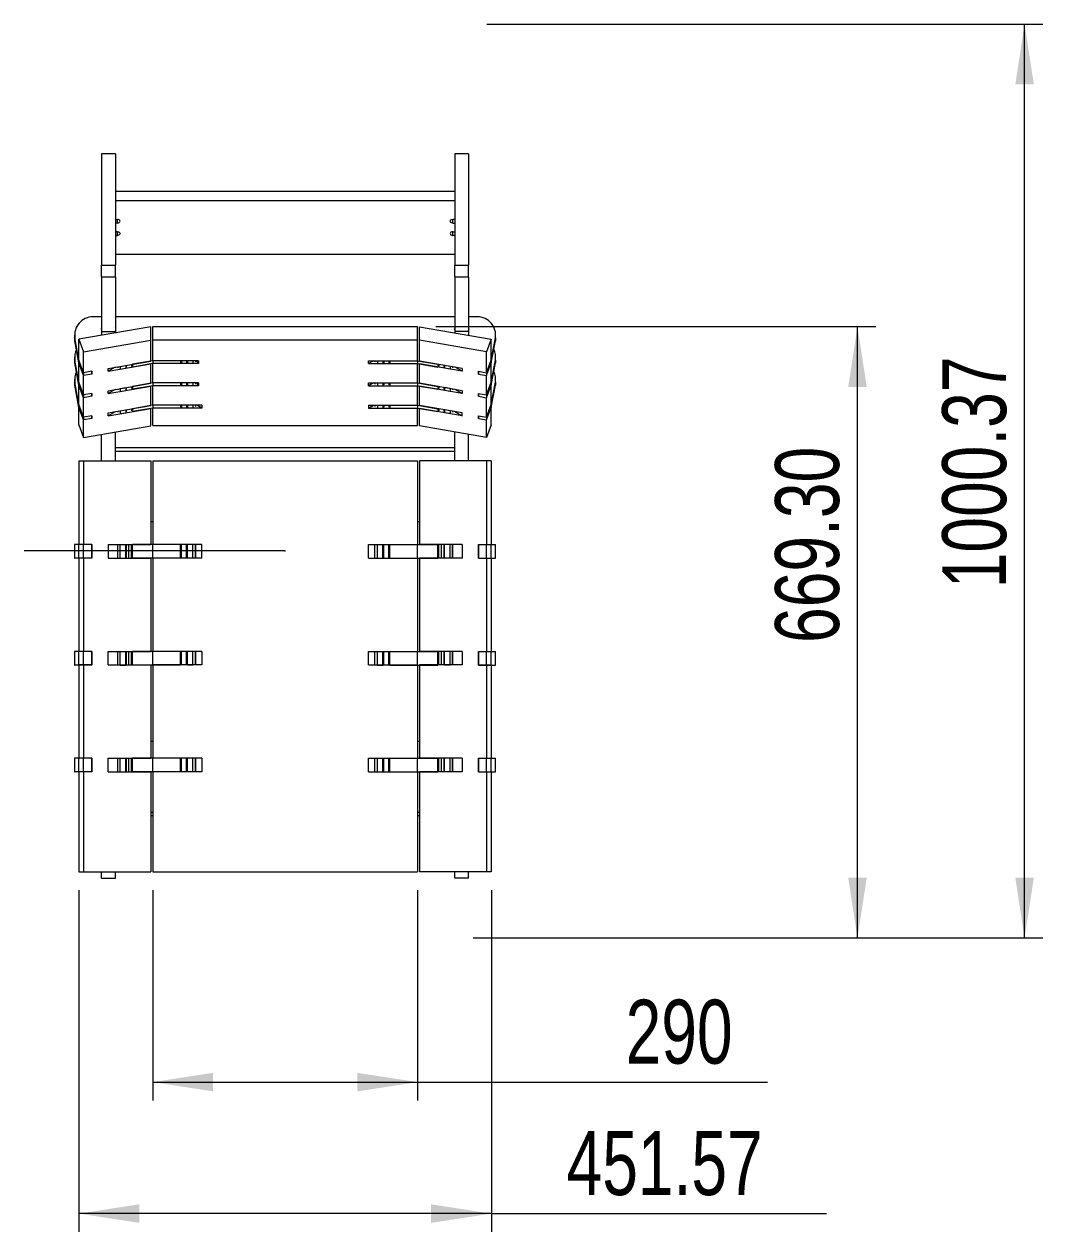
# Model space of a CAD drawing. Header units: millimetres. Extents: x 32 to 221, y 24 to 172.
# Drawn here: x 32 to 87.8, y 102.1 to 168.2 of the extents above; entities that cross this region are included whole.
import ezdxf

# ---------------------------------------------------------------- set-up
doc = ezdxf.new("R2010")
doc.units = ezdxf.units.MM
doc.linetypes.add('CENTERX2', pattern=[20.32, 12.7, -2.54, 2.54, -2.54])
doc.styles.add('SLDTEXTSTYLE0', font='TXT', dxfattribs={"width": 0.75})
doc.dimstyles.new('SLDDIMSTYLE0', dxfattribs={"dimtxt": 3.5, "dimasz": 3.302, "dimexe": 0, "dimexo": 0.0625, "dimgap": 0.875, "dimtad": 1, "dimlfac": 20, "dimrnd": 1e-09, "dimzin": 12, "dimdsep": 46, "dimtxsty": 'SLDTEXTSTYLE0', "dimsah": 1, "dimcen": 0.09, "dimadec": 0, "dimazin": 3, "dimtfac": 1, "dimtofl": 0, "dimtmove": 0, "dimatfit": 3, "dimfxl": 1, "dimfrac": 2, "dimtolj": 1, "dimtzin": 12, "dimarcsym": 0})
doc.dimstyles.new('SLDDIMSTYLE2', dxfattribs={"dimtxt": 3.5, "dimasz": 3.302, "dimexe": 0, "dimexo": 0.0625, "dimgap": 0.875, "dimtad": 1, "dimlfac": 20, "dimrnd": 1e-09, "dimzin": 4, "dimdsep": 46, "dimtxsty": 'SLDTEXTSTYLE0', "dimsah": 1, "dimcen": 0.09, "dimadec": 0, "dimazin": 1, "dimtfac": 1, "dimtofl": 0, "dimtmove": 0, "dimatfit": 3, "dimfxl": 1, "dimfrac": 2, "dimtolj": 1, "dimtzin": 12, "dimarcsym": 0})

# ---------------------------------------------------------------- blocks, each defined once
blk = doc.blocks.new('_D_6')
at = {"color": 7, "linetype": 'Continuous', "lineweight": 0, "transparency": 16777216}
for p, q in [((39.069, 120.827), (39.069, 109.322)), ((53.569, 120.827), (53.569, 109.322)), ((39.069, 110.322), (53.569, 110.322)), ((53.569, 110.322), (72.721, 110.322))]:
    blk.add_line(p, q, dxfattribs=at)
for points in [[(39.069, 110.322), (42.371, 109.814), (42.371, 110.83)], [(53.569, 110.322), (50.267, 110.83), (50.267, 109.814)]]:
    blk.add_solid(points, dxfattribs=at)
at = {"color": 7, "linetype": 'Continuous', "lineweight": 0, "transparency": 16777216, "insert": (64.962, 114.834), "char_height": 3.5, "attachment_point": 1, "style": 'SLDTEXTSTYLE0'}
blk.add_mtext('290', dxfattribs=at)
blk = doc.blocks.new('_D_7')
at = {"color": 7, "linetype": 'Continuous', "lineweight": 0, "transparency": 16777216}
for p, q in [((35.029, 120.827), (35.029, 102.126)), ((57.608, 120.827), (57.608, 102.126)), ((57.608, 103.126), (35.029, 103.126)), ((57.608, 103.126), (75.953, 103.126))]:
    blk.add_line(p, q, dxfattribs=at)
for points in [[(35.029, 103.126), (38.331, 102.618), (38.331, 103.634)], [(57.608, 103.126), (54.306, 103.634), (54.306, 102.618)]]:
    blk.add_solid(points, dxfattribs=at)
at = {"color": 7, "linetype": 'Continuous', "lineweight": 0, "transparency": 16777216, "insert": (61.73, 107.638), "char_height": 3.5, "attachment_point": 1, "style": 'SLDTEXTSTYLE0'}
blk.add_mtext('451.57', dxfattribs=at)
blk = doc.blocks.new('_D_8')
at = {"color": 7, "linetype": 'Continuous', "lineweight": 0, "transparency": 16777216}
for p, q in [((54.569, 151.681), (78.655, 151.681)), ((77.655, 118.216), (77.655, 151.681)), ((57.364, 118.216), (78.655, 118.216))]:
    blk.add_line(p, q, dxfattribs=at)
for points in [[(77.655, 151.681), (77.147, 148.379), (78.163, 148.379)], [(77.655, 118.216), (78.163, 121.518), (77.147, 121.518)]]:
    blk.add_solid(points, dxfattribs=at)
at = {"color": 7, "linetype": 'Continuous', "lineweight": 0, "transparency": 16777216, "insert": (73.143, 134.363), "char_height": 3.5, "attachment_point": 1, "rotation": 90, "style": 'SLDTEXTSTYLE0'}
blk.add_mtext('669.30', dxfattribs=at)
blk = doc.blocks.new('_D_9')
at = {"color": 7, "linetype": 'Continuous', "lineweight": 0, "transparency": 16777216}
for p, q in [((57.364, 168.235), (87.804, 168.235)), ((86.804, 118.216), (86.804, 168.235)), ((56.614, 118.216), (87.804, 118.216))]:
    blk.add_line(p, q, dxfattribs=at)
for points in [[(86.804, 168.235), (86.296, 164.933), (87.312, 164.933)], [(86.804, 118.216), (87.312, 121.518), (86.296, 121.518)]]:
    blk.add_solid(points, dxfattribs=at)
at = {"color": 7, "linetype": 'Continuous', "lineweight": 0, "transparency": 16777216, "insert": (82.293, 137.353), "char_height": 3.5, "attachment_point": 1, "rotation": 90, "style": 'SLDTEXTSTYLE0'}
blk.add_mtext('1000.37', dxfattribs=at)

msp = doc.modelspace()

# ---------------------------------------------------------------- linework, layer by layer
at = {"color": 7, "linetype": 'Continuous', "lineweight": 15}
for p, q in [((37.02295, 161.14218), (36.27295, 161.14218)), ((36.27295, 161.14218), (36.27295, 155.03376)), ((37.02295, 161.14218), (37.02295, 155.03376)), ((56.36414, 161.14218), (55.61414, 161.14218)), ((55.61414, 161.14218), (55.61414, 155.03376)), ((56.36414, 161.14218), (56.36414, 155.03376)), ((37.02295, 159.08419), (55.61414, 159.08419)), ((37.02295, 158.57341), (55.61414, 158.57341)), ((37.02295, 157.54814), (37.13816, 157.54814)), ((37.13816, 157.34689), (37.02295, 157.34689)), ((37.13816, 157.34689), (37.13816, 157.54814)), ((55.61414, 157.54814), (55.49893, 157.54814)), ((55.49893, 157.34689), (55.49893, 157.54814)), ((55.49893, 157.34689), (55.61414, 157.34689)), ((37.13816, 156.87092), (37.02295, 156.87092)), ((37.13816, 156.66967), (37.13816, 156.87092)), ((55.49893, 156.87092), (55.61414, 156.87092)), ((55.49893, 156.66967), (55.49893, 156.87092)), ((37.02295, 156.66967), (37.13816, 156.66967)), ((55.61414, 156.66967), (55.49893, 156.66967)), ((37.02295, 155.6444), (55.61414, 155.6444)), ((36.27295, 155.03376), (37.02295, 155.03376)), ((55.61414, 155.03376), (56.36414, 155.03376)), ((37.02295, 154.38792), (36.27295, 154.38792)), ((36.27295, 154.38792), (36.27295, 151.41759)), ((37.02295, 154.38792), (37.02295, 151.41759)), ((56.36414, 154.38792), (55.61414, 154.38792)), ((55.61414, 154.38792), (55.61414, 151.41759)), ((56.36414, 154.38792), (56.36414, 151.41759)), ((36.27295, 152.21205), (35.79458, 152.21205)), ((55.61414, 152.21205), (37.02295, 152.21205)), ((56.84251, 152.21205), (56.36414, 152.21205)), ((38.96854, 151.6639), (35.02931, 150.98448)), ((36.27295, 151.41759), (37.02295, 151.41759)), ((36.27295, 151.41759), (36.27295, 151.19898)), ((37.02295, 151.41759), (37.02295, 151.32833)), ((38.96854, 150.93029), (38.96854, 151.6639)), ((39.06854, 150.94754), (39.06854, 151.68115)), ((39.06854, 151.68115), (53.56854, 151.68115)), ((53.56854, 150.94754), (53.56854, 151.68115)), ((53.66854, 150.93029), (53.66854, 151.6639)), ((53.66854, 151.6639), (57.60777, 150.98448)), ((56.36414, 151.41759), (55.61414, 151.41759)), ((55.61414, 151.41759), (55.61414, 151.32833)), ((56.36414, 151.41759), (56.36414, 151.19898)), ((34.79458, 151.2339), (34.79458, 151.07796)), ((35.02931, 149.84617), (34.80977, 151.06404)), ((34.80977, 151.06404), (34.80977, 150.90811)), ((35.02931, 149.69024), (34.80977, 150.90811)), ((35.02931, 150.98448), (35.28583, 150.29512)), ((35.02931, 149.84513), (35.02931, 150.98448)), ((35.28583, 150.29512), (38.96854, 150.93029)), ((38.96854, 149.79093), (38.96854, 150.93029)), ((39.06854, 150.94754), (53.56854, 150.94754)), ((39.06854, 149.80818), (39.06854, 150.94754)), ((53.56854, 149.80818), (53.56854, 150.94754)), ((57.35126, 150.29512), (53.66854, 150.93029)), ((53.66854, 149.79093), (53.66854, 150.93029)), ((57.60777, 150.98448), (57.35126, 150.29512)), ((57.60777, 149.84617), (57.82732, 151.06404)), ((57.60777, 149.84513), (57.60777, 150.98448)), ((57.60777, 149.69024), (57.82732, 150.90811)), ((57.82732, 151.06404), (57.82732, 150.90811)), ((57.84251, 151.07796), (57.84251, 151.2339)), ((35.28583, 149.15576), (35.28583, 150.29512)), ((57.35126, 149.15576), (57.35126, 150.29512)), ((34.79458, 150.01761), (34.79458, 149.86168)), ((35.02931, 148.62988), (34.80977, 149.84776)), ((34.80977, 149.84776), (34.80977, 149.69183)), ((35.02931, 148.47395), (34.80977, 149.69183)), ((35.28583, 149.1568), (35.02931, 149.84617)), ((35.02931, 149.84617), (35.02931, 149.69024)), ((35.28583, 149.15576), (35.02931, 149.84513)), ((35.28583, 149.00191), (35.02931, 149.69127)), ((35.02931, 148.62884), (35.02931, 149.69127)), ((35.28583, 149.00087), (35.02931, 149.69024)), ((36.62173, 149.38617), (38.96854, 149.79093)), ((36.62173, 149.23231), (38.96854, 149.63708)), ((37.01395, 149.45382), (36.62173, 149.23231)), ((37.13801, 149.47521), (37.13801, 149.47118)), ((37.28492, 149.50159), (37.58938, 149.5541)), ((37.28492, 149.50159), (37.28492, 149.34566)), ((37.58938, 149.5541), (37.58938, 149.39817)), ((37.6307, 149.44737), (37.6307, 149.56019)), ((37.95225, 149.61565), (37.95225, 149.46264)), ((39.06854, 149.80922), (37.9556, 149.61727)), ((39.06854, 149.65329), (37.9556, 149.46133)), ((37.9556, 149.61727), (37.9556, 149.46133)), ((38.96854, 148.57465), (38.96854, 149.63708)), ((40.59354, 149.80922), (39.06854, 149.80922)), ((39.06854, 149.80922), (39.06854, 149.65329)), ((41.56854, 149.80818), (39.06854, 149.80818)), ((39.06854, 148.5919), (39.06854, 149.65432)), ((41.56854, 149.65432), (39.06854, 149.65432)), ((40.59354, 149.65329), (39.06854, 149.65329)), ((40.59354, 149.80922), (40.59354, 149.65329)), ((40.64354, 149.80818), (40.64354, 149.70323)), ((40.91854, 149.80818), (40.91854, 149.70323)), ((41.26854, 149.80922), (40.96854, 149.80922)), ((40.96854, 149.80922), (40.96854, 149.65329)), ((41.26854, 149.65329), (40.96854, 149.65329)), ((41.26854, 149.80922), (41.26854, 149.65329)), ((41.42567, 149.78567), (41.42567, 149.80818)), ((41.56854, 149.65432), (41.47773, 149.80818)), ((41.56854, 149.80818), (41.56854, 149.65432)), ((50.88553, 149.80818), (53.56854, 149.80818)), ((50.88553, 149.65432), (50.88553, 149.80818)), ((51.15797, 149.80818), (50.88553, 149.65432)), ((50.88553, 149.65432), (53.56854, 149.65432)), ((51.21142, 149.80818), (51.21142, 149.78567)), ((51.36854, 149.80922), (51.66854, 149.80922)), ((51.36854, 149.80922), (51.36854, 149.65329)), ((51.36854, 149.65329), (51.66854, 149.65329)), ((51.66854, 149.80922), (51.66854, 149.65329)), ((51.71854, 149.80818), (51.71854, 149.70323)), ((51.99354, 149.80818), (51.99354, 149.70323)), ((52.04354, 149.80922), (53.56854, 149.80922)), ((52.04354, 149.80922), (52.04354, 149.65329)), ((52.04354, 149.65329), (53.56854, 149.65329)), ((53.56854, 149.80922), (54.68149, 149.61727)), ((53.56854, 149.80922), (53.56854, 149.65329)), ((53.56854, 148.5919), (53.56854, 149.65432)), ((53.56854, 149.65329), (54.68149, 149.46133)), ((56.01536, 149.38617), (53.66854, 149.79093)), ((53.66854, 148.57465), (53.66854, 149.63708)), ((56.01536, 149.23231), (53.66854, 149.63708)), ((54.68149, 149.61727), (54.68149, 149.46133)), ((54.68483, 149.61565), (54.68483, 149.46264)), ((55.00639, 149.56019), (55.00639, 149.44737)), ((55.35217, 149.50159), (55.04771, 149.5541)), ((55.04771, 149.5541), (55.04771, 149.39817)), ((55.35217, 149.50159), (55.35217, 149.34566)), ((55.49908, 149.47118), (55.49908, 149.47521)), ((56.01536, 149.23231), (55.62314, 149.45382)), ((57.35126, 149.1568), (57.60777, 149.84617)), ((57.35126, 149.15576), (57.60777, 149.84513)), ((57.35126, 149.00191), (57.60777, 149.69127)), ((57.35126, 149.00087), (57.60777, 149.69024)), ((57.60777, 148.62988), (57.82732, 149.84776)), ((57.60777, 149.84617), (57.60777, 149.69024)), ((57.60777, 148.47395), (57.82732, 149.69183)), ((57.60777, 148.62884), (57.60777, 149.69127)), ((57.82732, 149.84776), (57.82732, 149.69183)), ((57.84251, 149.86168), (57.84251, 150.01761)), ((34.79458, 148.80133), (34.79458, 148.6454)), ((35.73877, 149.23492), (35.28583, 149.1568)), ((35.73877, 149.23388), (35.28583, 149.15576)), ((35.28583, 149.1568), (35.28583, 149.00087)), ((35.73877, 149.08003), (35.28583, 149.00191)), ((35.73877, 149.07899), (35.28583, 149.00087)), ((35.28583, 147.93948), (35.28583, 149.00191)), ((35.73877, 149.23492), (35.73877, 149.07899)), ((35.73877, 149.08003), (35.73877, 149.23388)), ((36.62173, 149.23231), (36.62173, 149.38617)), ((37.28492, 149.34566), (37.58938, 149.39817)), ((55.35217, 149.34566), (55.04771, 149.39817)), ((56.01536, 149.38617), (56.01536, 149.23231)), ((56.89832, 149.23492), (57.35126, 149.1568)), ((56.89832, 149.23492), (56.89832, 149.07899)), ((56.89832, 149.23388), (57.35126, 149.15576)), ((56.89832, 149.08003), (56.89832, 149.23388)), ((56.89832, 149.08003), (57.35126, 149.00191)), ((56.89832, 149.07899), (57.35126, 149.00087)), ((57.35126, 149.1568), (57.35126, 149.00087)), ((57.35126, 147.93948), (57.35126, 149.00191)), ((57.84251, 148.6454), (57.84251, 148.80133)), ((35.02931, 147.4136), (34.80977, 148.63148)), ((34.80977, 148.63148), (34.80977, 148.47554)), ((35.02931, 147.25767), (34.80977, 148.47554)), ((35.28583, 147.94052), (35.02931, 148.62988)), ((35.02931, 148.62988), (35.02931, 148.47395)), ((35.28583, 147.93948), (35.02931, 148.62884)), ((35.28583, 147.78562), (35.02931, 148.47499)), ((35.02931, 147.41256), (35.02931, 148.47499)), ((35.28583, 147.78458), (35.02931, 148.47395)), ((36.62173, 148.16988), (38.96854, 148.57465)), ((36.62173, 148.01603), (38.96854, 148.42079)), ((37.01395, 148.23753), (36.62173, 148.01603)), ((36.62173, 148.01603), (36.62173, 148.16988)), ((37.13801, 148.25893), (37.13801, 148.2549)), ((37.28492, 148.28531), (37.58938, 148.33782)), ((37.28492, 148.28531), (37.28492, 148.12937)), ((37.28492, 148.12937), (37.58938, 148.18189)), ((37.58938, 148.33782), (37.58938, 148.18189)), ((37.6307, 148.23109), (37.6307, 148.34391)), ((37.95225, 148.39937), (37.95225, 148.24635)), ((39.06854, 148.59294), (37.9556, 148.40098)), ((39.06854, 148.437), (37.9556, 148.24505)), ((37.9556, 148.40098), (37.9556, 148.24505)), ((38.96854, 147.35837), (38.96854, 148.42079)), ((40.59354, 148.59294), (39.06854, 148.59294)), ((39.06854, 148.59294), (39.06854, 148.437)), ((41.56854, 148.5919), (39.06854, 148.5919)), ((39.06854, 147.37561), (39.06854, 148.43804)), ((41.56854, 148.43804), (39.06854, 148.43804)), ((40.59354, 148.437), (39.06854, 148.437)), ((40.59354, 148.59294), (40.59354, 148.437)), ((40.64354, 148.5919), (40.64354, 148.48695)), ((40.91854, 148.5919), (40.91854, 148.48695)), ((41.26854, 148.59294), (40.96854, 148.59294)), ((40.96854, 148.59294), (40.96854, 148.437)), ((41.26854, 148.437), (40.96854, 148.437)), ((41.26854, 148.59294), (41.26854, 148.437)), ((41.42567, 148.56939), (41.42567, 148.5919)), ((41.56854, 148.43804), (41.47773, 148.5919)), ((41.56854, 148.5919), (41.56854, 148.43804)), ((50.88553, 148.5919), (53.56854, 148.5919)), ((50.88553, 148.43804), (50.88553, 148.5919)), ((51.15797, 148.5919), (50.88553, 148.43804)), ((50.88553, 148.43804), (53.56854, 148.43804)), ((51.21142, 148.5919), (51.21142, 148.56939)), ((51.36854, 148.59294), (51.66854, 148.59294)), ((51.36854, 148.59294), (51.36854, 148.437)), ((51.36854, 148.437), (51.66854, 148.437)), ((51.66854, 148.59294), (51.66854, 148.437)), ((51.71854, 148.5919), (51.71854, 148.48695)), ((51.99354, 148.5919), (51.99354, 148.48695)), ((52.04354, 148.59294), (53.56854, 148.59294)), ((52.04354, 148.59294), (52.04354, 148.437)), ((52.04354, 148.437), (53.56854, 148.437)), ((53.56854, 148.59294), (54.68149, 148.40098)), ((53.56854, 148.59294), (53.56854, 148.437)), ((53.56854, 147.37561), (53.56854, 148.43804)), ((53.56854, 148.437), (54.68149, 148.24505)), ((56.01536, 148.16988), (53.66854, 148.57465)), ((53.66854, 147.35837), (53.66854, 148.42079)), ((56.01536, 148.01603), (53.66854, 148.42079)), ((54.68149, 148.40098), (54.68149, 148.24505)), ((54.68483, 148.39937), (54.68483, 148.24635)), ((55.00639, 148.34391), (55.00639, 148.23109)), ((55.35217, 148.28531), (55.04771, 148.33782)), ((55.04771, 148.33782), (55.04771, 148.18189)), ((55.35217, 148.12937), (55.04771, 148.18189)), ((55.35217, 148.28531), (55.35217, 148.12937)), ((55.49908, 148.2549), (55.49908, 148.25893)), ((56.01536, 148.01603), (55.62314, 148.23753)), ((56.01536, 148.16988), (56.01536, 148.01603)), ((57.35126, 147.94052), (57.60777, 148.62988)), ((57.35126, 147.93948), (57.60777, 148.62884)), ((57.35126, 147.78562), (57.60777, 148.47499)), ((57.35126, 147.78458), (57.60777, 148.47395)), ((57.60777, 147.4136), (57.82732, 148.63148)), ((57.60777, 148.62988), (57.60777, 148.47395)), ((57.60777, 147.25767), (57.82732, 148.47554)), ((57.60777, 147.41256), (57.60777, 148.47499)), ((57.82732, 148.63148), (57.82732, 148.47554)), ((35.73877, 148.01864), (35.28583, 147.94052)), ((35.73877, 148.0176), (35.28583, 147.93948)), ((35.28583, 147.94052), (35.28583, 147.78458)), ((35.73877, 147.86374), (35.28583, 147.78562)), ((35.73877, 147.8627), (35.28583, 147.78458)), ((35.28583, 146.72319), (35.28583, 147.78562)), ((35.73877, 148.01864), (35.73877, 147.8627)), ((35.73877, 147.86374), (35.73877, 148.0176)), ((56.89832, 148.01864), (57.35126, 147.94052)), ((56.89832, 148.01864), (56.89832, 147.8627)), ((56.89832, 148.0176), (57.35126, 147.93948)), ((56.89832, 147.86374), (56.89832, 148.0176)), ((56.89832, 147.86374), (57.35126, 147.78562)), ((56.89832, 147.8627), (57.35126, 147.78458)), ((57.35126, 147.94052), (57.35126, 147.78458)), ((57.35126, 146.72319), (57.35126, 147.78562)), ((35.28583, 146.72423), (35.02931, 147.4136)), ((35.02931, 147.4136), (35.02931, 147.25767)), ((35.28583, 146.72319), (35.02931, 147.41256)), ((35.28583, 146.56934), (35.02931, 147.25871)), ((35.02931, 146.30647), (35.02931, 147.25871)), ((35.28583, 146.5683), (35.02931, 147.25767)), ((35.73877, 146.80235), (35.28583, 146.72423)), ((35.73877, 146.80131), (35.28583, 146.72319)), ((35.73877, 146.80235), (35.73877, 146.64642)), ((35.73877, 146.64746), (35.73877, 146.80131)), ((36.62173, 146.9536), (38.96854, 147.35837)), ((36.62173, 146.79975), (38.96854, 147.20451)), ((37.01395, 147.02125), (36.62173, 146.79975)), ((36.62173, 146.79975), (36.62173, 146.9536)), ((37.13801, 147.04265), (37.13801, 147.03862)), ((37.28492, 147.06902), (37.58938, 147.12154)), ((37.28492, 147.06902), (37.28492, 146.91309)), ((37.28492, 146.91309), (37.58938, 146.9656)), ((37.58938, 147.12154), (37.58938, 146.9656)), ((37.6307, 147.01481), (37.6307, 147.12762)), ((37.95225, 147.18308), (37.95225, 147.03007)), ((39.06854, 147.37665), (37.9556, 147.1847)), ((39.06854, 147.22072), (37.9556, 147.02877)), ((37.9556, 147.1847), (37.9556, 147.02877)), ((38.96854, 146.25227), (38.96854, 147.20451)), ((40.59354, 147.37665), (39.06854, 147.37665)), ((39.06854, 147.37665), (39.06854, 147.22072)), ((41.75156, 147.37561), (39.06854, 147.37561)), ((39.06854, 146.26952), (39.06854, 147.22176)), ((41.75156, 147.22176), (39.06854, 147.22176)), ((40.59354, 147.22072), (39.06854, 147.22072)), ((40.59354, 147.37665), (40.59354, 147.22072)), ((40.64354, 147.37561), (40.64354, 147.27067)), ((40.91854, 147.37561), (40.91854, 147.27067)), ((41.26854, 147.37665), (40.96854, 147.37665)), ((40.96854, 147.37665), (40.96854, 147.22072)), ((41.26854, 147.22072), (40.96854, 147.22072)), ((41.26854, 147.37665), (41.26854, 147.22072)), ((41.42567, 147.35311), (41.42567, 147.37561)), ((41.75156, 147.22176), (41.47912, 147.37561)), ((41.75156, 147.37561), (41.75156, 147.22176)), ((50.88553, 147.37561), (53.56854, 147.37561)), ((50.88553, 147.37561), (50.88553, 147.22176)), ((50.88553, 147.22176), (51.15797, 147.37561)), ((50.88553, 147.22176), (53.56854, 147.22176)), ((51.21142, 147.37561), (51.21142, 147.35311)), ((51.36854, 147.37665), (51.66854, 147.37665)), ((51.36854, 147.37665), (51.36854, 147.22072)), ((51.36854, 147.22072), (51.66854, 147.22072)), ((51.66854, 147.37665), (51.66854, 147.22072)), ((51.71854, 147.37561), (51.71854, 147.27067)), ((51.99354, 147.37561), (51.99354, 147.27067)), ((52.04354, 147.37665), (53.56854, 147.37665)), ((52.04354, 147.37665), (52.04354, 147.22072)), ((52.04354, 147.22072), (53.56854, 147.22072)), ((53.56854, 147.37665), (54.68149, 147.1847)), ((53.56854, 147.37665), (53.56854, 147.22072)), ((53.56854, 146.26952), (53.56854, 147.22176)), ((53.56854, 147.22072), (54.68149, 147.02877)), ((56.01536, 146.9536), (53.66854, 147.35837)), ((53.66854, 146.25227), (53.66854, 147.20451)), ((56.01536, 146.79975), (53.66854, 147.20451)), ((54.68149, 147.1847), (54.68149, 147.02877)), ((54.68483, 147.18308), (54.68483, 147.03007)), ((55.00639, 147.12762), (55.00639, 147.01481)), ((55.35217, 147.06902), (55.04771, 147.12154)), ((55.04771, 147.12154), (55.04771, 146.9656)), ((55.35217, 146.91309), (55.04771, 146.9656)), ((55.35217, 147.06902), (55.35217, 146.91309)), ((55.49908, 147.03862), (55.49908, 147.04265)), ((55.62314, 147.02125), (56.01536, 146.79975)), ((56.01536, 146.79975), (56.01536, 146.9536)), ((56.89832, 146.80235), (57.35126, 146.72423)), ((56.89832, 146.80235), (56.89832, 146.64642)), ((56.89832, 146.80131), (57.35126, 146.72319)), ((56.89832, 146.64746), (56.89832, 146.80131)), ((57.35126, 146.72423), (57.60777, 147.4136)), ((57.35126, 146.72319), (57.60777, 147.41256)), ((57.35126, 146.56934), (57.60777, 147.25871)), ((57.35126, 146.5683), (57.60777, 147.25767)), ((57.60777, 147.4136), (57.60777, 147.25767)), ((57.60777, 146.30647), (57.60777, 147.25871)), ((35.02931, 146.30647), (35.28583, 145.6171)), ((35.28583, 146.72423), (35.28583, 146.5683)), ((35.73877, 146.64746), (35.28583, 146.56934)), ((35.73877, 146.64642), (35.28583, 146.5683)), ((35.28583, 145.6171), (35.28583, 146.56934)), ((35.28583, 145.6171), (38.96854, 146.25227)), ((39.06854, 146.26952), (53.56854, 146.26952)), ((57.35126, 145.6171), (53.66854, 146.25227)), ((56.89832, 146.64746), (57.35126, 146.56934)), ((56.89832, 146.64642), (57.35126, 146.5683)), ((57.35126, 146.72423), (57.35126, 146.5683)), ((57.35126, 145.6171), (57.35126, 146.56934)), ((57.60777, 146.30647), (57.35126, 145.6171)), ((36.27295, 144.32666), (36.27295, 145.78736)), ((37.02295, 144.32666), (37.02295, 145.91671)), ((55.61414, 144.32666), (55.61414, 145.91671)), ((56.36414, 144.32666), (56.36414, 145.78736)), ((37.02295, 145.06208), (55.61414, 145.06208)), ((37.02295, 144.86892), (55.61414, 144.86892)), ((35.02931, 144.32666), (35.02931, 139.74666)), ((35.02931, 144.32666), (35.28583, 144.32666)), ((35.28583, 144.32666), (35.28583, 139.74666)), ((35.28583, 144.32666), (38.96854, 144.32666)), ((38.96854, 144.32666), (38.96854, 139.74666)), ((39.06854, 144.32666), (39.06854, 139.74666)), ((39.06854, 144.32666), (53.56854, 144.32666)), ((53.56854, 144.32666), (53.56854, 139.74666)), ((53.66854, 144.32666), (53.66854, 139.74666)), ((57.35126, 144.32666), (53.66854, 144.32666)), ((57.35126, 144.32666), (57.35126, 139.74666)), ((57.60777, 144.32666), (57.35126, 144.32666)), ((57.60777, 144.32666), (57.60777, 139.74666)), ((38.96854, 141.00386), (39.06854, 141.00386)), ((53.56854, 141.00386), (53.66854, 141.00386)), ((34.79458, 139.75166), (34.79458, 139.00166)), ((34.80977, 139.75166), (34.79458, 139.75166)), ((34.80977, 139.00166), (34.80977, 139.75166)), ((35.02931, 139.75166), (34.80977, 139.75166)), ((35.28583, 139.75166), (35.02931, 139.75166)), ((35.02931, 139.00166), (35.02931, 139.75166)), ((35.28583, 139.74666), (35.02931, 139.74666)), ((35.28583, 139.00166), (35.28583, 139.75166)), ((35.73877, 139.75166), (35.28583, 139.75166)), ((35.73877, 139.74666), (35.28583, 139.74666)), ((35.73877, 139.00166), (35.73877, 139.75166)), ((35.73877, 139.74666), (35.73877, 139.00666)), ((36.62173, 139.74666), (38.96854, 139.74666)), ((36.62173, 139.74666), (36.62173, 139.00666)), ((37.13801, 139.74666), (37.13801, 139.00666)), ((37.28492, 139.00166), (37.28492, 139.75166)), ((37.28492, 139.75166), (37.58938, 139.75166)), ((37.58938, 139.00166), (37.58938, 139.75166)), ((37.6307, 139.00666), (37.6307, 139.74666)), ((37.95225, 139.00666), (37.95225, 139.74666)), ((37.9556, 139.00166), (37.9556, 139.75166)), ((39.06854, 139.75166), (37.9556, 139.75166)), ((39.06854, 139.00166), (39.06854, 139.75166)), ((40.59354, 139.75166), (39.06854, 139.75166)), ((41.75156, 139.74666), (39.06854, 139.74666)), ((40.59354, 139.00166), (40.59354, 139.75166)), ((40.64354, 139.00666), (40.64354, 139.74666)), ((40.91854, 139.00666), (40.91854, 139.74666)), ((40.96854, 139.00166), (40.96854, 139.75166)), ((41.26854, 139.75166), (40.96854, 139.75166)), ((41.26854, 139.00166), (41.26854, 139.75166)), ((41.42567, 139.00666), (41.42567, 139.74666)), ((41.75156, 139.00666), (41.75156, 139.74666)), ((50.88553, 139.74666), (53.56854, 139.74666)), ((50.88553, 139.00666), (50.88553, 139.74666)), ((51.21142, 139.74666), (51.21142, 139.00666)), ((51.36854, 139.00166), (51.36854, 139.75166)), ((51.36854, 139.75166), (51.66854, 139.75166)), ((51.66854, 139.00166), (51.66854, 139.75166)), ((51.71854, 139.00666), (51.71854, 139.74666)), ((51.99354, 139.00666), (51.99354, 139.74666)), ((52.04354, 139.00166), (52.04354, 139.75166)), ((52.04354, 139.75166), (53.56854, 139.75166)), ((53.56854, 139.00166), (53.56854, 139.75166)), ((53.56854, 139.75166), (54.68149, 139.75166)), ((56.01536, 139.74666), (53.66854, 139.74666)), ((54.68149, 139.00166), (54.68149, 139.75166)), ((54.68483, 139.00666), (54.68483, 139.74666)), ((55.00639, 139.74666), (55.00639, 139.00666)), ((55.04771, 139.00166), (55.04771, 139.75166)), ((55.35217, 139.75166), (55.04771, 139.75166)), ((55.35217, 139.00166), (55.35217, 139.75166)), ((55.49908, 139.00666), (55.49908, 139.74666)), ((56.01536, 139.74666), (56.01536, 139.00666)), ((56.89832, 139.00166), (56.89832, 139.75166)), ((56.89832, 139.75166), (57.35126, 139.75166)), ((56.89832, 139.74666), (57.35126, 139.74666)), ((56.89832, 139.74666), (56.89832, 139.00666)), ((57.35126, 139.00166), (57.35126, 139.75166)), ((57.35126, 139.75166), (57.60777, 139.75166)), ((57.35126, 139.74666), (57.60777, 139.74666)), ((57.60777, 139.00166), (57.60777, 139.75166)), ((57.60777, 139.75166), (57.82732, 139.75166)), ((57.82732, 139.00166), (57.82732, 139.75166)), ((57.82732, 139.75166), (57.84251, 139.75166)), ((57.84251, 139.00166), (57.84251, 139.75166)), ((34.79458, 139.00166), (34.80977, 139.00166)), ((35.02931, 139.00166), (34.80977, 139.00166)), ((35.02931, 139.00666), (35.02931, 133.89666)), ((35.28583, 139.00666), (35.02931, 139.00666)), ((35.28583, 139.00166), (35.02931, 139.00166)), ((35.28583, 139.00666), (35.28583, 133.89666)), ((35.73877, 139.00666), (35.28583, 139.00666)), ((35.73877, 139.00166), (35.28583, 139.00166)), ((36.62173, 139.00666), (38.96854, 139.00666)), ((37.28492, 139.00166), (37.58938, 139.00166)), ((39.06854, 139.00166), (37.9556, 139.00166)), ((38.96854, 139.00666), (38.96854, 133.89666)), ((39.06854, 139.00666), (39.06854, 133.89666)), ((41.75156, 139.00666), (39.06854, 139.00666)), ((40.59354, 139.00166), (39.06854, 139.00166)), ((41.26854, 139.00166), (40.96854, 139.00166)), ((50.88553, 139.00666), (53.56854, 139.00666)), ((51.36854, 139.00166), (51.66854, 139.00166)), ((52.04354, 139.00166), (53.56854, 139.00166)), ((53.56854, 139.00666), (53.56854, 133.89666)), ((53.56854, 139.00166), (54.68149, 139.00166)), ((53.66854, 139.00666), (53.66854, 133.89666)), ((56.01536, 139.00666), (53.66854, 139.00666)), ((55.35217, 139.00166), (55.04771, 139.00166)), ((56.89832, 139.00666), (57.35126, 139.00666)), ((56.89832, 139.00166), (57.35126, 139.00166)), ((57.35126, 139.00666), (57.35126, 133.89666)), ((57.35126, 139.00666), (57.60777, 139.00666)), ((57.35126, 139.00166), (57.60777, 139.00166)), ((57.60777, 139.00666), (57.60777, 133.89666)), ((57.60777, 139.00166), (57.82732, 139.00166)), ((57.84251, 139.00166), (57.82732, 139.00166)), ((34.79458, 133.90166), (34.79458, 133.15166)), ((34.80977, 133.90166), (34.79458, 133.90166)), ((34.80977, 133.15166), (34.80977, 133.90166)), ((35.02931, 133.90166), (34.80977, 133.90166)), ((35.02931, 133.15166), (35.02931, 133.90166)), ((35.28583, 133.90166), (35.02931, 133.90166)), ((35.28583, 133.89666), (35.02931, 133.89666)), ((35.73877, 133.90166), (35.28583, 133.90166)), ((35.28583, 133.15166), (35.28583, 133.90166)), ((35.73877, 133.89666), (35.28583, 133.89666)), ((35.73877, 133.15166), (35.73877, 133.90166)), ((35.73877, 133.89666), (35.73877, 133.15666)), ((36.62173, 133.89666), (38.96854, 133.89666)), ((36.62173, 133.15666), (36.62173, 133.89666)), ((37.13801, 133.89666), (37.13801, 133.15666)), ((37.28492, 133.15166), (37.28492, 133.90166)), ((37.28492, 133.90166), (37.58938, 133.90166)), ((37.58938, 133.15166), (37.58938, 133.90166)), ((37.6307, 133.15666), (37.6307, 133.89666)), ((37.95225, 133.15666), (37.95225, 133.89666)), ((37.9556, 133.15166), (37.9556, 133.90166)), ((39.06854, 133.90166), (37.9556, 133.90166)), ((39.06854, 133.15166), (39.06854, 133.90166)), ((40.59354, 133.90166), (39.06854, 133.90166)), ((41.75156, 133.89666), (39.06854, 133.89666)), ((40.59354, 133.15166), (40.59354, 133.90166)), ((40.64354, 133.15666), (40.64354, 133.89666)), ((40.91854, 133.15666), (40.91854, 133.89666)), ((40.96854, 133.15166), (40.96854, 133.90166)), ((41.26854, 133.90166), (40.96854, 133.90166)), ((41.26854, 133.15166), (41.26854, 133.90166)), ((41.42567, 133.15666), (41.42567, 133.89666)), ((41.75156, 133.89666), (41.75156, 133.15666)), ((50.88553, 133.89666), (53.56854, 133.89666)), ((50.88553, 133.15666), (50.88553, 133.89666)), ((51.21142, 133.89666), (51.21142, 133.15666)), ((51.36854, 133.15166), (51.36854, 133.90166)), ((51.36854, 133.90166), (51.66854, 133.90166)), ((51.66854, 133.15166), (51.66854, 133.90166)), ((51.71854, 133.15666), (51.71854, 133.89666)), ((51.99354, 133.15666), (51.99354, 133.89666)), ((52.04354, 133.15166), (52.04354, 133.90166)), ((52.04354, 133.90166), (53.56854, 133.90166)), ((53.56854, 133.15166), (53.56854, 133.90166)), ((53.56854, 133.90166), (54.68149, 133.90166)), ((56.01536, 133.89666), (53.66854, 133.89666)), ((54.68149, 133.15166), (54.68149, 133.90166)), ((54.68483, 133.15666), (54.68483, 133.89666)), ((55.00639, 133.89666), (55.00639, 133.15666)), ((55.04771, 133.15166), (55.04771, 133.90166)), ((55.35217, 133.90166), (55.04771, 133.90166)), ((55.35217, 133.15166), (55.35217, 133.90166)), ((55.49908, 133.15666), (55.49908, 133.89666)), ((56.01536, 133.89666), (56.01536, 133.15666)), ((56.89832, 133.15166), (56.89832, 133.90166)), ((56.89832, 133.90166), (57.35126, 133.90166)), ((56.89832, 133.89666), (57.35126, 133.89666)), ((56.89832, 133.89666), (56.89832, 133.15666)), ((57.35126, 133.15166), (57.35126, 133.90166)), ((57.35126, 133.90166), (57.60777, 133.90166)), ((57.35126, 133.89666), (57.60777, 133.89666)), ((57.60777, 133.15166), (57.60777, 133.90166)), ((57.60777, 133.90166), (57.82732, 133.90166)), ((57.82732, 133.15166), (57.82732, 133.90166)), ((57.82732, 133.90166), (57.84251, 133.90166)), ((57.84251, 133.15166), (57.84251, 133.90166)), ((34.79458, 133.15166), (34.80977, 133.15166)), ((35.02931, 133.15166), (34.80977, 133.15166)), ((35.02931, 133.15666), (35.02931, 128.04666)), ((35.28583, 133.15666), (35.02931, 133.15666)), ((35.28583, 133.15166), (35.02931, 133.15166)), ((35.28583, 133.15666), (35.28583, 128.04666)), ((35.73877, 133.15666), (35.28583, 133.15666)), ((35.73877, 133.15166), (35.28583, 133.15166)), ((36.62173, 133.15666), (38.96854, 133.15666)), ((37.28492, 133.15166), (37.58938, 133.15166)), ((39.06854, 133.15166), (37.9556, 133.15166)), ((38.96854, 133.15666), (38.96854, 128.04666)), ((39.06854, 133.15666), (39.06854, 128.04666)), ((41.75156, 133.15666), (39.06854, 133.15666)), ((40.59354, 133.15166), (39.06854, 133.15166)), ((41.26854, 133.15166), (40.96854, 133.15166)), ((50.88553, 133.15666), (53.56854, 133.15666)), ((51.36854, 133.15166), (51.66854, 133.15166)), ((52.04354, 133.15166), (53.56854, 133.15166)), ((53.56854, 133.15666), (53.56854, 128.04666)), ((53.56854, 133.15166), (54.68149, 133.15166)), ((53.66854, 133.15666), (53.66854, 128.04666)), ((56.01536, 133.15666), (53.66854, 133.15666)), ((55.35217, 133.15166), (55.04771, 133.15166)), ((56.89832, 133.15666), (57.35126, 133.15666)), ((56.89832, 133.15166), (57.35126, 133.15166)), ((57.35126, 133.15666), (57.35126, 128.04666)), ((57.35126, 133.15666), (57.60777, 133.15666)), ((57.35126, 133.15166), (57.60777, 133.15166)), ((57.60777, 133.15666), (57.60777, 128.04666)), ((57.60777, 133.15166), (57.82732, 133.15166)), ((57.84251, 133.15166), (57.82732, 133.15166)), ((38.96854, 128.98907), (39.06854, 128.98907)), ((53.56854, 128.98907), (53.66854, 128.98907)), ((34.79458, 128.05166), (34.79458, 127.30166)), ((34.80977, 128.05166), (34.79458, 128.05166)), ((34.80977, 127.30166), (34.80977, 128.05166)), ((35.02931, 128.05166), (34.80977, 128.05166)), ((35.28583, 128.05166), (35.02931, 128.05166)), ((35.02931, 127.30166), (35.02931, 128.05166)), ((35.28583, 128.04666), (35.02931, 128.04666)), ((35.28583, 127.30166), (35.28583, 128.05166)), ((35.73877, 128.05166), (35.28583, 128.05166)), ((35.73877, 128.04666), (35.28583, 128.04666)), ((35.73877, 127.30166), (35.73877, 128.05166)), ((35.73877, 128.04666), (35.73877, 127.30666)), ((36.62173, 128.04666), (38.96854, 128.04666)), ((36.62173, 127.30666), (36.62173, 128.04666)), ((37.13801, 128.04666), (37.13801, 127.30666)), ((37.28492, 127.30166), (37.28492, 128.05166)), ((37.28492, 128.05166), (37.58938, 128.05166)), ((37.58938, 127.30166), (37.58938, 128.05166)), ((37.6307, 127.30666), (37.6307, 128.04666)), ((37.95225, 127.30666), (37.95225, 128.04666)), ((37.9556, 127.30166), (37.9556, 128.05166)), ((39.06854, 128.05166), (37.9556, 128.05166)), ((39.06854, 127.30166), (39.06854, 128.05166)), ((40.59354, 128.05166), (39.06854, 128.05166)), ((41.75156, 128.04666), (39.06854, 128.04666)), ((40.59354, 127.30166), (40.59354, 128.05166)), ((40.64354, 127.30666), (40.64354, 128.04666)), ((40.91854, 127.30666), (40.91854, 128.04666)), ((40.96854, 127.30166), (40.96854, 128.05166)), ((41.26854, 128.05166), (40.96854, 128.05166)), ((41.26854, 127.30166), (41.26854, 128.05166)), ((41.42567, 127.30666), (41.42567, 128.04666)), ((41.75156, 128.04666), (41.75156, 127.30666)), ((50.88553, 128.04666), (53.56854, 128.04666)), ((50.88553, 127.30666), (50.88553, 128.04666)), ((51.21142, 128.04666), (51.21142, 127.30666)), ((51.36854, 127.30166), (51.36854, 128.05166)), ((51.36854, 128.05166), (51.66854, 128.05166)), ((51.66854, 127.30166), (51.66854, 128.05166)), ((51.71854, 127.30666), (51.71854, 128.04666)), ((51.99354, 127.30666), (51.99354, 128.04666)), ((52.04354, 127.30166), (52.04354, 128.05166)), ((52.04354, 128.05166), (53.56854, 128.05166)), ((53.56854, 127.30166), (53.56854, 128.05166)), ((53.56854, 128.05166), (54.68149, 128.05166)), ((56.01536, 128.04666), (53.66854, 128.04666)), ((54.68149, 127.30166), (54.68149, 128.05166)), ((54.68483, 127.30666), (54.68483, 128.04666)), ((55.00639, 128.04666), (55.00639, 127.30666)), ((55.04771, 127.30166), (55.04771, 128.05166)), ((55.35217, 128.05166), (55.04771, 128.05166)), ((55.35217, 127.30166), (55.35217, 128.05166)), ((55.49908, 127.30666), (55.49908, 128.04666)), ((56.01536, 128.04666), (56.01536, 127.30666)), ((56.89832, 127.30166), (56.89832, 128.05166)), ((56.89832, 128.05166), (57.35126, 128.05166)), ((56.89832, 128.04666), (57.35126, 128.04666)), ((56.89832, 128.04666), (56.89832, 127.30666)), ((57.35126, 127.30166), (57.35126, 128.05166)), ((57.35126, 128.05166), (57.60777, 128.05166)), ((57.35126, 128.04666), (57.60777, 128.04666)), ((57.60777, 127.30166), (57.60777, 128.05166)), ((57.60777, 128.05166), (57.82732, 128.05166)), ((57.82732, 127.30166), (57.82732, 128.05166)), ((57.82732, 128.05166), (57.84251, 128.05166)), ((57.84251, 127.30166), (57.84251, 128.05166)), ((34.79458, 127.30166), (34.80977, 127.30166)), ((35.02931, 127.30166), (34.80977, 127.30166)), ((35.02931, 127.30666), (35.02931, 121.82666)), ((35.28583, 127.30666), (35.02931, 127.30666)), ((35.28583, 127.30166), (35.02931, 127.30166)), ((35.28583, 127.30666), (35.28583, 121.82666)), ((35.73877, 127.30666), (35.28583, 127.30666)), ((35.73877, 127.30166), (35.28583, 127.30166)), ((36.62173, 127.30666), (38.96854, 127.30666)), ((37.28492, 127.30166), (37.58938, 127.30166)), ((39.06854, 127.30166), (37.9556, 127.30166)), ((38.96854, 127.30666), (38.96854, 121.82666)), ((39.06854, 127.30666), (39.06854, 121.82666)), ((41.75156, 127.30666), (39.06854, 127.30666)), ((40.59354, 127.30166), (39.06854, 127.30166)), ((41.26854, 127.30166), (40.96854, 127.30166)), ((50.88553, 127.30666), (53.56854, 127.30666)), ((51.36854, 127.30166), (51.66854, 127.30166)), ((52.04354, 127.30166), (53.56854, 127.30166)), ((53.56854, 127.30666), (53.56854, 121.82666)), ((53.56854, 127.30166), (54.68149, 127.30166)), ((53.66854, 127.30666), (53.66854, 121.82666)), ((56.01536, 127.30666), (53.66854, 127.30666)), ((55.35217, 127.30166), (55.04771, 127.30166)), ((56.89832, 127.30666), (57.35126, 127.30666)), ((56.89832, 127.30166), (57.35126, 127.30166)), ((57.35126, 127.30666), (57.35126, 121.82666)), ((57.35126, 127.30666), (57.60777, 127.30666)), ((57.35126, 127.30166), (57.60777, 127.30166)), ((57.60777, 127.30666), (57.60777, 121.82666)), ((57.60777, 127.30166), (57.82732, 127.30166)), ((57.84251, 127.30166), (57.82732, 127.30166)), ((38.96854, 125.09278), (39.06854, 125.09278)), ((53.56854, 125.09278), (53.66854, 125.09278)), ((38.96854, 124.92311), (39.06854, 124.92311)), ((53.56854, 124.92311), (53.66854, 124.92311)), ((35.02931, 121.82666), (35.28583, 121.82666)), ((35.28583, 121.82666), (38.96854, 121.82666)), ((36.27295, 121.48602), (36.27295, 121.82666)), ((37.02295, 121.48602), (37.02295, 121.82666)), ((39.06854, 121.82666), (53.56854, 121.82666)), ((57.35126, 121.82666), (53.66854, 121.82666)), ((55.61414, 121.48602), (55.61414, 121.82666)), ((56.36414, 121.48602), (56.36414, 121.82666)), ((57.60777, 121.82666), (57.35126, 121.82666)), ((36.27295, 121.48602), (37.02295, 121.48602)), ((56.36414, 121.48602), (55.61414, 121.48602))]:
    msp.add_line(p, q, dxfattribs=at)
at = {"color": 8, "linetype": 'Continuous', "lineweight": 15}
for p, q in [((37.15969, 149.47895), (37.15969, 149.43088)), ((37.90068, 149.60675), (37.90068, 149.503)), ((41.40399, 149.80818), (41.40399, 149.74537)), ((51.2331, 149.80818), (51.2331, 149.74537)), ((54.7364, 149.60675), (54.7364, 149.503)), ((55.4774, 149.47895), (55.4774, 149.43088)), ((37.15969, 148.26267), (37.15969, 148.21459)), ((37.90068, 148.39047), (37.90068, 148.28672)), ((41.40399, 148.5919), (41.40399, 148.52908)), ((51.2331, 148.5919), (51.2331, 148.52908)), ((54.7364, 148.39047), (54.7364, 148.28672)), ((55.4774, 148.26267), (55.4774, 148.21459)), ((37.15969, 147.04638), (37.15969, 146.99831)), ((37.90068, 147.17419), (37.90068, 147.07043)), ((41.40399, 147.37561), (41.40399, 147.3128)), ((51.2331, 147.37561), (51.2331, 147.3128)), ((54.7364, 147.17419), (54.7364, 147.07043)), ((55.4774, 147.04638), (55.4774, 146.99831)), ((37.15969, 139.00666), (37.15969, 139.74666)), ((37.75912, 139.00666), (37.75912, 139.74666)), ((37.90068, 139.00666), (37.90068, 139.74666)), ((41.40399, 139.00666), (41.40399, 139.74666)), ((51.2331, 139.00666), (51.2331, 139.74666)), ((54.7364, 139.00666), (54.7364, 139.74666)), ((54.87796, 139.00666), (54.87796, 139.74666)), ((55.4774, 139.00666), (55.4774, 139.74666)), ((37.15969, 133.15666), (37.15969, 133.89666)), ((37.75912, 133.15666), (37.75912, 133.89666)), ((37.90068, 133.15666), (37.90068, 133.89666)), ((41.40399, 133.15666), (41.40399, 133.89666)), ((51.2331, 133.15666), (51.2331, 133.89666)), ((54.7364, 133.15666), (54.7364, 133.89666)), ((54.87796, 133.15666), (54.87796, 133.89666)), ((55.4774, 133.15666), (55.4774, 133.89666)), ((37.15969, 127.30666), (37.15969, 128.04666)), ((37.75912, 127.30666), (37.75912, 128.04666)), ((37.90068, 127.30666), (37.90068, 128.04666)), ((41.40399, 127.30666), (41.40399, 128.04666)), ((51.2331, 127.30666), (51.2331, 128.04666)), ((54.7364, 127.30666), (54.7364, 128.04666)), ((54.87796, 127.30666), (54.87796, 128.04666)), ((55.4774, 127.30666), (55.4774, 128.04666))]:
    msp.add_line(p, q, dxfattribs=at)
at = {"color": 7, "linetype": 'Continuous', "lineweight": 0}
msp.add_line((46.31854, 139.39625), (32.02883, 139.39625), dxfattribs=at)
at = {"color": 7, "linetype": 'CENTERX2', "lineweight": 0}
msp.add_line((46.31854, 139.37666), (46.31854, 139.39625), dxfattribs=at)
at = {"color": 7, "linetype": 'Continuous', "lineweight": 15, "flags": 128}
for points in [[(37.13816, 157.34689), (37.19218, 157.35355), (37.23836, 157.37513), (37.26937, 157.40821), (37.28028, 157.44752), (37.26937, 157.48683), (37.23836, 157.5199), (37.19218, 157.54148), (37.13816, 157.54814)], [(55.49893, 157.34689), (55.44491, 157.35355), (55.39873, 157.37513), (55.36772, 157.40821), (55.35681, 157.44752), (55.36772, 157.48683), (55.39873, 157.5199), (55.44491, 157.54148), (55.49893, 157.54814)], [(37.13816, 156.87092), (37.19218, 156.86426), (37.23836, 156.84268), (37.26937, 156.80961), (37.28028, 156.7703), (37.26937, 156.73099), (37.23836, 156.69791), (37.19218, 156.67633), (37.13816, 156.66967)], [(55.49893, 156.87092), (55.44491, 156.86426), (55.39873, 156.84268), (55.36772, 156.80961), (55.35681, 156.7703), (55.36772, 156.73099), (55.39873, 156.69791), (55.44491, 156.67633), (55.49893, 156.66967)], [(34.80977, 150.90811), (34.79539, 151.03858), (34.79458, 151.07796)], [(57.82732, 150.90811), (57.8417, 151.03858), (57.84251, 151.07796)], [(34.80977, 149.69183), (34.79539, 149.8223), (34.79458, 149.86168)], [(57.82732, 149.69183), (57.8417, 149.8223), (57.84251, 149.86168)], [(34.80977, 148.47554), (34.79539, 148.60601), (34.79458, 148.6454)], [(57.82732, 148.47554), (57.8417, 148.60601), (57.84251, 148.6454)]]:
    msp.add_lwpolyline(points, dxfattribs=at)
at = {"color": 7, "linetype": 'Continuous', "lineweight": 15}
for centre, radius, start, end in [((35.78091, 151.22737), 0.98477, 89.2044135, 189.5465764), ((56.85618, 151.22737), 0.98477, 350.4534236, 90.7955865), ((36.35825, 151.55625), 0.10823, 142.0165031, 217.9834969), ((36.94742, 151.55625), 0.10844, 314.1454573, 45.8545427), ((55.68967, 151.55625), 0.10844, 134.1454573, 225.8545427), ((56.27884, 151.55625), 0.10823, 322.0165031, 37.9834969), ((35.75389, 150.01761), 0.95928, 153.7230554, 190.1982265), ((56.88319, 150.01761), 0.95928, 349.8017735, 26.2769446), ((35.75389, 148.80132), 0.95927, 153.7229151, 190.1983669), ((56.8832, 148.80132), 0.95927, 349.8016331, 26.2770849)]:
    msp.add_arc(centre, radius, start, end, dxfattribs=at)
for points in [[(36.27295, 154.39778), (36.27295, 154.42831), (36.27295, 154.52053), (36.27295, 154.65803), (36.27295, 154.80974), (36.27295, 154.9341), (36.27295, 155.00539), (36.27295, 155.03602)], [(37.02295, 154.39778), (37.02295, 154.42831), (37.02295, 154.52053), (37.02295, 154.65803), (37.02295, 154.80974), (37.02295, 154.9341), (37.02295, 155.00539), (37.02295, 155.03602)], [(55.61414, 154.39778), (55.61414, 154.42831), (55.61414, 154.52053), (55.61414, 154.65803), (55.61414, 154.80974), (55.61414, 154.9341), (55.61414, 155.00539), (55.61414, 155.03602)], [(56.36414, 154.39778), (56.36414, 154.42831), (56.36414, 154.52053), (56.36414, 154.65803), (56.36414, 154.80974), (56.36414, 154.9341), (56.36414, 155.00539), (56.36414, 155.03602)]]:
    msp.add_open_spline(points, degree=3, knots=[0, 0, 0, 0, 0.13017037, 0.39306732, 0.61440118, 0.83436155, 1, 1, 1, 1], dxfattribs=at)

# ---------------------------------------------------------------- dimensions: what is measured, and where the dimension line sits
at = {"color": 7, "linetype": 'Continuous', "lineweight": 0}
for base, p1, p2, dimstyle, picture, middle in [((86.8043, 168.2346), (55.61414, 118.21624), (56.36414, 168.2346), 'SLDDIMSTYLE0', '_D_9', (86.8043, 145.75781)), ((77.65506, 151.68115), (56.36414, 118.21624), (53.56854, 151.68115), 'SLDDIMSTYLE2', '_D_8', (77.65506, 141.47519))]:
    dim = msp.add_linear_dim(base=base, p1=p1, p2=p2, angle=90, dimstyle=dimstyle, dxfattribs=at)
    dim.commit()
    dim.dimension.update_dxf_attribs({"geometry": picture, "text_midpoint": middle, "dimtype": 160})
for base, p1, p2, picture, middle in [((35.02931, 103.12625), (57.60778, 121.82666), (35.02931, 121.82666), '_D_7', (68.84153, 103.12625)), ((53.56854, 110.32186), (39.06854, 121.82666), (53.56854, 121.82666), '_D_6', (68.84153, 110.32186))]:
    dim = msp.add_linear_dim(base=base, p1=p1, p2=p2, dimstyle='SLDDIMSTYLE0', dxfattribs=at)
    dim.commit()
    dim.dimension.update_dxf_attribs({"geometry": picture, "text_midpoint": middle, "dimtype": 160})

doc.saveas('drawing.dxf')
